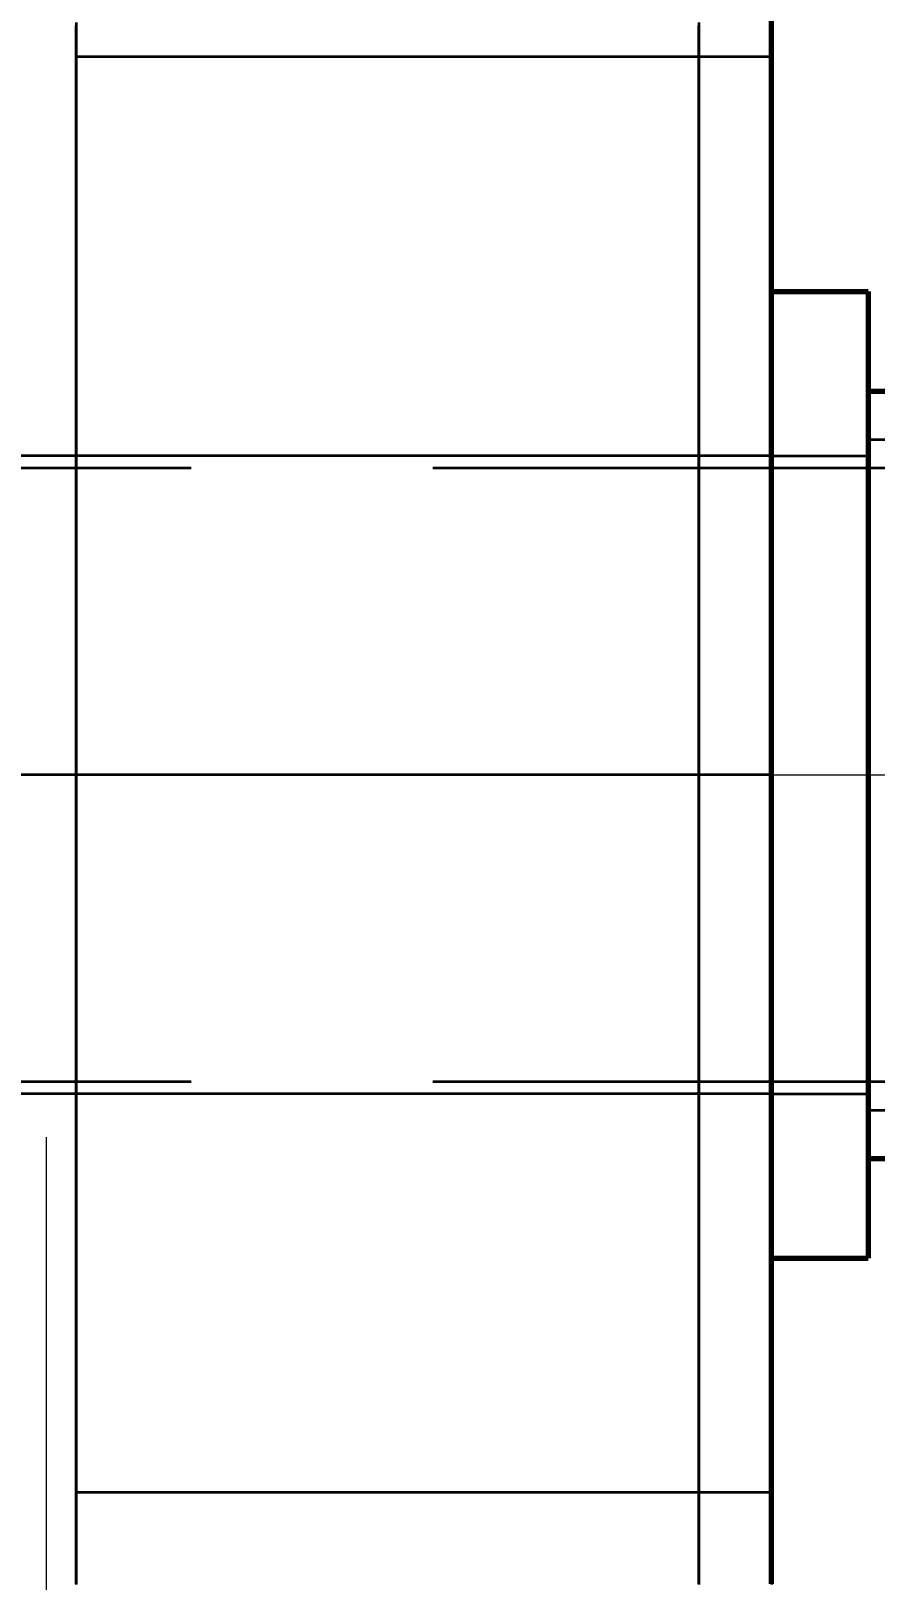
# Model space of a CAD drawing. Header units: millimetres. Extents: x 0 to 2382, y 0 to 420.
# Drawn here: x 136.34 to 139.83, y 116.67 to 123.08 of the extents above; entities that cross this region are included whole.
import ezdxf

# ---------------------------------------------------------------- set-up
doc = ezdxf.new("R2010")
doc.units = ezdxf.units.MM
doc.linetypes.add('IRAM-E-TRAZOS', pattern=[5, 4, -1])
doc.linetypes.add('IRAM-F-TRAZO-PUNTO', pattern=[20, 15, -2, 1, -2])
for name, color, linetype, lineweight in [('01-VISIBLE', 7, 'CONTINUOUS', 70), ('02-OCULTA', 4, 'IRAM-E-TRAZOS', 35), ('03-EJE', 1, 'IRAM-F-TRAZO-PUNTO', 18), ('04-COTA', 3, 'CONTINUOUS', 18)]:
    doc.layers.add(name, color=color, linetype=linetype, lineweight=lineweight)
doc.styles.add('ISO3098', font='isocpeur.ttf')
doc.dimstyles.new('FLAMA-IRAM', dxfattribs={"dimtxt": 3.5, "dimasz": 3.5, "dimexe": 2, "dimexo": 1.5, "dimgap": 1, "dimtad": 1, "dimdec": 1, "dimtxsty": 'ISO3098', "dimblk": 'IRAM_FLECHA', "dimblk1": 'IRAM_FLECHA', "dimblk2": 'IRAM_FLECHA', "dimcen": 2.5, "dimclrd": 256, "dimclre": 256, "dimclrt": 256, "dimazin": 3, "dimtfac": 1, "dimtmove": 0, "dimatfit": 3, "dimlwd": 18, "dimlwe": 18})

# ---------------------------------------------------------------- blocks, each defined once
blk = doc.blocks.new('IRAM_FLECHA')
blk.add_solid([(0, 0), (-1, 0.125), (-1, -0.125)])

msp = doc.modelspace()

# ---------------------------------------------------------------- linework, layer by layer
at = {"layer": '01-VISIBLE'}
for p, q in [((139.4, 122), (139.8, 122)), ((139.8, 121.5875), (149.1125, 121.5875)), ((139.8, 118.4125), (179.2, 118.4125)), ((139.4, 118), (139.8, 118))]:
    msp.add_line(p, q, dxfattribs=at)
for points in [[(139.4, 116.6519), (139.4, 116.7342), (139.4, 116.8164), (139.4, 116.8987), (139.4, 116.981), (139.4, 117.0633), (139.4, 117.1456), (139.4, 117.2278), (139.4, 117.3101), (139.4, 117.3924), (139.4, 117.4747), (139.4, 117.557), (139.4, 117.6392), (139.4, 117.7215), (139.4, 117.8038), (139.4, 117.8861), (139.4, 117.9683), (139.4, 118.0506), (139.4, 118.1329), (139.4, 118.2152), (139.4, 118.2975), (139.4, 118.3797), (139.4, 118.462), (139.4, 118.5443), (139.4, 118.6266), (139.4, 118.7089), (139.4, 118.7911), (139.4, 118.8734), (139.4, 118.9557), (139.4, 119.038), (139.4, 119.1202), (139.4, 119.2025), (139.4, 119.2848), (139.4, 119.3671), (139.4, 119.4494), (139.4, 119.5316), (139.4, 119.6139), (139.4, 119.6962), (139.4, 119.7785), (139.4, 119.8608), (139.4, 119.943), (139.4, 120.0253), (139.4, 120.1076), (139.4, 120.1899), (139.4, 120.2721), (139.4, 120.3544), (139.4, 120.4367), (139.4, 120.519), (139.4, 120.6013), (139.4, 120.6835), (139.4, 120.7658), (139.4, 120.8481), (139.4, 120.9304), (139.4, 121.0126), (139.4, 121.0949), (139.4, 121.1772), (139.4, 121.2595), (139.4, 121.3418), (139.4, 121.424), (139.4, 121.5063), (139.4, 121.5886), (139.4, 121.6709), (139.4, 121.7532), (139.4, 121.8354), (139.4, 121.9177), (139.4, 122), (139.4, 122.0823), (139.4, 122.1645), (139.4, 122.2468), (139.4, 122.3291), (139.4, 122.4114), (139.4, 122.4937), (139.4, 122.5759), (139.4, 122.6582), (139.4, 122.7405), (139.4, 122.8228), (139.4, 122.9051), (139.4, 122.9873), (139.4, 123.0696), (139.4, 123.1519)], [(139.8, 122), (139.8, 121.95), (139.8, 121.9), (139.8, 121.85), (139.8, 121.8), (139.8, 121.75), (139.8, 121.7), (139.8, 121.65), (139.8, 121.6), (139.8, 121.55), (139.8, 121.5), (139.8, 121.45), (139.8, 121.4), (139.8, 121.35), (139.8, 121.3), (139.8, 121.25), (139.8, 121.2), (139.8, 121.15), (139.8, 121.1), (139.8, 121.05), (139.8, 121), (139.8, 120.95), (139.8, 120.9), (139.8, 120.85), (139.8, 120.8), (139.8, 120.75), (139.8, 120.7), (139.8, 120.65), (139.8, 120.6), (139.8, 120.55), (139.8, 120.5), (139.8, 120.45), (139.8, 120.4), (139.8, 120.35), (139.8, 120.3), (139.8, 120.25), (139.8, 120.2), (139.8, 120.15), (139.8, 120.1), (139.8, 120.05), (139.8, 120)], [(139.8, 120), (139.8, 119.95), (139.8, 119.9), (139.8, 119.85), (139.8, 119.8), (139.8, 119.75), (139.8, 119.7), (139.8, 119.65), (139.8, 119.6), (139.8, 119.55), (139.8, 119.5), (139.8, 119.45), (139.8, 119.4), (139.8, 119.35), (139.8, 119.3), (139.8, 119.25), (139.8, 119.2), (139.8, 119.15), (139.8, 119.1), (139.8, 119.05), (139.8, 119), (139.8, 118.95), (139.8, 118.9), (139.8, 118.85), (139.8, 118.8), (139.8, 118.75), (139.8, 118.7), (139.8, 118.65), (139.8, 118.6), (139.8, 118.55), (139.8, 118.5), (139.8, 118.45), (139.8, 118.4), (139.8, 118.35), (139.8, 118.3), (139.8, 118.25), (139.8, 118.2), (139.8, 118.15), (139.8, 118.1), (139.8, 118.05), (139.8, 118)]]:
    msp.add_lwpolyline(points, dxfattribs=at)
at = {"layer": '02-OCULTA'}
for p, q in [((139.4, 122.97), (136.525, 122.97)), ((139.8, 121.3875), (179.2, 121.3875)), ((133, 121.27), (186, 121.27)), ((139.4, 121.32), (133.4, 121.32)), ((139.4, 121.32), (139.8, 121.32)), ((139.4, 120), (133.4, 120)), ((133, 118.73), (186, 118.73)), ((139.4, 118.68), (133.4, 118.68)), ((139.4, 118.68), (139.8, 118.68)), ((139.8, 118.6125), (179.2, 118.6125)), ((139.4, 117.03), (136.525, 117.03))]:
    msp.add_line(p, q, dxfattribs=at)
for points in [[(136.525, 123.1126), (136.525, 123.0623), (136.525, 123.0121), (136.525, 122.9619), (136.525, 122.9117), (136.525, 122.8615), (136.525, 122.8113), (136.525, 122.7611), (136.525, 122.7109), (136.525, 122.6607), (136.525, 122.6105), (136.525, 122.5603), (136.525, 122.5101), (136.525, 122.4599), (136.525, 122.4097), (136.525, 122.3595), (136.525, 122.3093), (136.525, 122.2591), (136.525, 122.2089), (136.525, 122.1587), (136.525, 122.1085), (136.525, 122.0583), (136.525, 122.0081), (136.525, 121.9579), (136.525, 121.9077), (136.525, 121.8575), (136.525, 121.8073), (136.525, 121.7571), (136.525, 121.7069), (136.525, 121.6567), (136.525, 121.6065), (136.525, 121.5563), (136.525, 121.5061), (136.525, 121.4559), (136.525, 121.4057), (136.525, 121.3555), (136.525, 121.3053), (136.525, 121.2551), (136.525, 121.2049), (136.525, 121.1547), (136.525, 121.1045), (136.525, 121.0543), (136.525, 121.004), (136.525, 120.9538), (136.525, 120.9036), (136.525, 120.8534), (136.525, 120.8032), (136.525, 120.753), (136.525, 120.7028), (136.525, 120.6526), (136.525, 120.6024), (136.525, 120.5522), (136.525, 120.502), (136.525, 120.4518), (136.525, 120.4016), (136.525, 120.3514), (136.525, 120.3012), (136.525, 120.251), (136.525, 120.2008), (136.525, 120.1506), (136.525, 120.1004), (136.525, 120.0502), (136.525, 120)], [(136.525, 116.652), (136.525, 116.714), (136.525, 116.776), (136.525, 116.838), (136.525, 116.9), (136.525, 116.962), (136.525, 117.024), (136.525, 117.086), (136.525, 117.148), (136.525, 117.21), (136.525, 117.272), (136.525, 117.334), (136.525, 117.396), (136.525, 117.458), (136.525, 117.52), (136.525, 117.582), (136.525, 117.644), (136.525, 117.706), (136.525, 117.768), (136.525, 117.83), (136.525, 117.892), (136.525, 117.954), (136.525, 118.016), (136.525, 118.078), (136.525, 118.14), (136.525, 118.202), (136.525, 118.264), (136.525, 118.326), (136.525, 118.388), (136.525, 118.45), (136.525, 118.512), (136.525, 118.574), (136.525, 118.636), (136.525, 118.698), (136.525, 118.76), (136.525, 118.822), (136.525, 118.884), (136.525, 118.946), (136.525, 119.008), (136.525, 119.07), (136.525, 119.132), (136.525, 119.194), (136.525, 119.256), (136.525, 119.318), (136.525, 119.38), (136.525, 119.442), (136.525, 119.504), (136.525, 119.566), (136.525, 119.628), (136.525, 119.69), (136.525, 119.752), (136.525, 119.814), (136.525, 119.876), (136.525, 119.938), (136.525, 120), (136.525, 120.062), (136.525, 120.124), (136.525, 120.186), (136.525, 120.248), (136.525, 120.31), (136.525, 120.372), (136.525, 120.434), (136.525, 120.496), (136.525, 120.558), (136.525, 120.62), (136.525, 120.682), (136.525, 120.744), (136.525, 120.806), (136.525, 120.868), (136.525, 120.93), (136.525, 120.992), (136.525, 121.054), (136.525, 121.116), (136.525, 121.178), (136.525, 121.24), (136.525, 121.302), (136.525, 121.364), (136.525, 121.426), (136.525, 121.488), (136.525, 121.55), (136.525, 121.612), (136.525, 121.674), (136.525, 121.736), (136.525, 121.798), (136.525, 121.86), (136.525, 121.922), (136.525, 121.984), (136.525, 122.046), (136.525, 122.108), (136.525, 122.17), (136.525, 122.232), (136.525, 122.294), (136.525, 122.356), (136.525, 122.418), (136.525, 122.48), (136.525, 122.542), (136.525, 122.604), (136.525, 122.666), (136.525, 122.728), (136.525, 122.79), (136.525, 122.852), (136.525, 122.914), (136.525, 122.976), (136.525, 123.038), (136.525, 123.1)], [(139.1, 123.1126), (139.1, 123.0623), (139.1, 123.0121), (139.1, 122.9619), (139.1, 122.9117), (139.1, 122.8615), (139.1, 122.8113), (139.1, 122.7611), (139.1, 122.7109), (139.1, 122.6607), (139.1, 122.6105), (139.1, 122.5603), (139.1, 122.5101), (139.1, 122.4599), (139.1, 122.4097), (139.1, 122.3595), (139.1, 122.3093), (139.1, 122.2591), (139.1, 122.2089), (139.1, 122.1587), (139.1, 122.1085), (139.1, 122.0583), (139.1, 122.0081), (139.1, 121.9579), (139.1, 121.9077), (139.1, 121.8575), (139.1, 121.8073), (139.1, 121.7571), (139.1, 121.7069), (139.1, 121.6567), (139.1, 121.6065), (139.1, 121.5563), (139.1, 121.5061), (139.1, 121.4559), (139.1, 121.4057), (139.1, 121.3555), (139.1, 121.3053), (139.1, 121.2551), (139.1, 121.2049), (139.1, 121.1547), (139.1, 121.1045), (139.1, 121.0543), (139.1, 121.004), (139.1, 120.9538), (139.1, 120.9036), (139.1, 120.8534), (139.1, 120.8032), (139.1, 120.753), (139.1, 120.7028), (139.1, 120.6526), (139.1, 120.6024), (139.1, 120.5522), (139.1, 120.502), (139.1, 120.4518), (139.1, 120.4016), (139.1, 120.3514), (139.1, 120.3012), (139.1, 120.251), (139.1, 120.2008), (139.1, 120.1506), (139.1, 120.1004), (139.1, 120.0502), (139.1, 120)], [(139.1, 123.1124), (139.1, 123.0622), (139.1, 123.012), (139.1, 122.9618), (139.1, 122.9116), (139.1, 122.8614), (139.1, 122.8112), (139.1, 122.761), (139.1, 122.7108), (139.1, 122.6606), (139.1, 122.6104), (139.1, 122.5602), (139.1, 122.51), (139.1, 122.4598), (139.1, 122.4096), (139.1, 122.3594), (139.1, 122.3092), (139.1, 122.259), (139.1, 122.2088), (139.1, 122.1586), (139.1, 122.1084), (139.1, 122.0582), (139.1, 122.008), (139.1, 121.9578), (139.1, 121.9076), (139.1, 121.8574), (139.1, 121.8072), (139.1, 121.757), (139.1, 121.7068), (139.1, 121.6566), (139.1, 121.6064), (139.1, 121.5562), (139.1, 121.506), (139.1, 121.4558), (139.1, 121.4056), (139.1, 121.3554), (139.1, 121.3052), (139.1, 121.255), (139.1, 121.2048), (139.1, 121.1546), (139.1, 121.1044), (139.1, 121.0542), (139.1, 121.004), (139.1, 120.9538), (139.1, 120.9036), (139.1, 120.8534), (139.1, 120.8032), (139.1, 120.753), (139.1, 120.7028), (139.1, 120.6526), (139.1, 120.6024), (139.1, 120.5522), (139.1, 120.502), (139.1, 120.4518), (139.1, 120.4016), (139.1, 120.3514), (139.1, 120.3012), (139.1, 120.251), (139.1, 120.2008), (139.1, 120.1506), (139.1, 120.1004), (139.1, 120.0502), (139.1, 120)], [(139.1, 116.652), (139.1, 116.714), (139.1, 116.776), (139.1, 116.838), (139.1, 116.9), (139.1, 116.962), (139.1, 117.024), (139.1, 117.086), (139.1, 117.148), (139.1, 117.21), (139.1, 117.272), (139.1, 117.334), (139.1, 117.396), (139.1, 117.458), (139.1, 117.52), (139.1, 117.582), (139.1, 117.644), (139.1, 117.706), (139.1, 117.768), (139.1, 117.83), (139.1, 117.892), (139.1, 117.954), (139.1, 118.016), (139.1, 118.078), (139.1, 118.14), (139.1, 118.202), (139.1, 118.264), (139.1, 118.326), (139.1, 118.388), (139.1, 118.45), (139.1, 118.512), (139.1, 118.574), (139.1, 118.636), (139.1, 118.698), (139.1, 118.76), (139.1, 118.822), (139.1, 118.884), (139.1, 118.946), (139.1, 119.008), (139.1, 119.07), (139.1, 119.132), (139.1, 119.194), (139.1, 119.256), (139.1, 119.318), (139.1, 119.38), (139.1, 119.442), (139.1, 119.504), (139.1, 119.566), (139.1, 119.628), (139.1, 119.69), (139.1, 119.752), (139.1, 119.814), (139.1, 119.876), (139.1, 119.938), (139.1, 120), (139.1, 120.062), (139.1, 120.124), (139.1, 120.186), (139.1, 120.248), (139.1, 120.31), (139.1, 120.372), (139.1, 120.434), (139.1, 120.496), (139.1, 120.558), (139.1, 120.62), (139.1, 120.682), (139.1, 120.744), (139.1, 120.806), (139.1, 120.868), (139.1, 120.93), (139.1, 120.992), (139.1, 121.054), (139.1, 121.116), (139.1, 121.178), (139.1, 121.24), (139.1, 121.302), (139.1, 121.364), (139.1, 121.426), (139.1, 121.488), (139.1, 121.55), (139.1, 121.612), (139.1, 121.674), (139.1, 121.736), (139.1, 121.798), (139.1, 121.86), (139.1, 121.922), (139.1, 121.984), (139.1, 122.046), (139.1, 122.108), (139.1, 122.17), (139.1, 122.232), (139.1, 122.294), (139.1, 122.356), (139.1, 122.418), (139.1, 122.48), (139.1, 122.542), (139.1, 122.604), (139.1, 122.666), (139.1, 122.728), (139.1, 122.79), (139.1, 122.852), (139.1, 122.914), (139.1, 122.976), (139.1, 123.038), (139.1, 123.1)], [(139.1, 116.661), (139.1, 116.724), (139.1, 116.787), (139.1, 116.85), (139.1, 116.913), (139.1, 116.976), (139.1, 117.039), (139.1, 117.102), (139.1, 117.165), (139.1, 117.228), (139.1, 117.291), (139.1, 117.354), (139.1, 117.417), (139.1, 117.48), (139.1, 117.543), (139.1, 117.606), (139.1, 117.669), (139.1, 117.732), (139.1, 117.795), (139.1, 117.858), (139.1, 117.921), (139.1, 117.984), (139.1, 118.047), (139.1, 118.11), (139.1, 118.173), (139.1, 118.236), (139.1, 118.299), (139.1, 118.362), (139.1, 118.425), (139.1, 118.488), (139.1, 118.551), (139.1, 118.614), (139.1, 118.677), (139.1, 118.74), (139.1, 118.803), (139.1, 118.866), (139.1, 118.929), (139.1, 118.992), (139.1, 119.055), (139.1, 119.118), (139.1, 119.181), (139.1, 119.244), (139.1, 119.307), (139.1, 119.37), (139.1, 119.433), (139.1, 119.496), (139.1, 119.559), (139.1, 119.622), (139.1, 119.685), (139.1, 119.748), (139.1, 119.811), (139.1, 119.874), (139.1, 119.937), (139.1, 120), (139.1, 120.063), (139.1, 120.126), (139.1, 120.189), (139.1, 120.252), (139.1, 120.315), (139.1, 120.378), (139.1, 120.441), (139.1, 120.504), (139.1, 120.567), (139.1, 120.63), (139.1, 120.693), (139.1, 120.756), (139.1, 120.819), (139.1, 120.882), (139.1, 120.945), (139.1, 121.008), (139.1, 121.071), (139.1, 121.134), (139.1, 121.197), (139.1, 121.26), (139.1, 121.323), (139.1, 121.386), (139.1, 121.449), (139.1, 121.512), (139.1, 121.575), (139.1, 121.638), (139.1, 121.701), (139.1, 121.764), (139.1, 121.827), (139.1, 121.89), (139.1, 121.953), (139.1, 122.016), (139.1, 122.079), (139.1, 122.142), (139.1, 122.205), (139.1, 122.268), (139.1, 122.331), (139.1, 122.394), (139.1, 122.457), (139.1, 122.52), (139.1, 122.583), (139.1, 122.646), (139.1, 122.709), (139.1, 122.772), (139.1, 122.835), (139.1, 122.898), (139.1, 122.961), (139.1, 123.024), (139.1, 123.087)], [(139.4, 123.1124), (139.4, 123.0622), (139.4, 123.012), (139.4, 122.9618), (139.4, 122.9116), (139.4, 122.8614), (139.4, 122.8112), (139.4, 122.761), (139.4, 122.7108), (139.4, 122.6606), (139.4, 122.6104), (139.4, 122.5602), (139.4, 122.51), (139.4, 122.4598), (139.4, 122.4096), (139.4, 122.3594), (139.4, 122.3092), (139.4, 122.259), (139.4, 122.2088), (139.4, 122.1586), (139.4, 122.1084), (139.4, 122.0582), (139.4, 122.008), (139.4, 121.9578), (139.4, 121.9076), (139.4, 121.8574), (139.4, 121.8072), (139.4, 121.757), (139.4, 121.7068), (139.4, 121.6566), (139.4, 121.6064), (139.4, 121.5562), (139.4, 121.506), (139.4, 121.4558), (139.4, 121.4056), (139.4, 121.3554), (139.4, 121.3052), (139.4, 121.255), (139.4, 121.2048), (139.4, 121.1546), (139.4, 121.1044), (139.4, 121.0542), (139.4, 121.004), (139.4, 120.9538), (139.4, 120.9036), (139.4, 120.8534), (139.4, 120.8032), (139.4, 120.753), (139.4, 120.7028), (139.4, 120.6526), (139.4, 120.6024), (139.4, 120.5522), (139.4, 120.502), (139.4, 120.4518), (139.4, 120.4016), (139.4, 120.3514), (139.4, 120.3012), (139.4, 120.251), (139.4, 120.2008), (139.4, 120.1506), (139.4, 120.1004), (139.4, 120.0502), (139.4, 120)], [(139.4, 123.1089), (139.4, 123.0587), (139.4, 123.0086), (139.4, 122.9585), (139.4, 122.9083), (139.4, 122.8582), (139.4, 122.808), (139.4, 122.7579), (139.4, 122.7077), (139.4, 122.6576), (139.4, 122.6074), (139.4, 122.5573), (139.4, 122.5072), (139.4, 122.457), (139.4, 122.4069), (139.4, 122.3567), (139.4, 122.3066), (139.4, 122.2564), (139.4, 122.2063), (139.4, 122.1562), (139.4, 122.106), (139.4, 122.0559), (139.4, 122.0057), (139.4, 121.9556), (139.4, 121.9054), (139.4, 121.8553), (139.4, 121.8052), (139.4, 121.755), (139.4, 121.7049), (139.4, 121.6547), (139.4, 121.6046), (139.4, 121.5544), (139.4, 121.5043), (139.4, 121.4542), (139.4, 121.404), (139.4, 121.3539), (139.4, 121.3037), (139.4, 121.2536), (139.4, 121.2034), (139.4, 121.1533), (139.4, 121.1032), (139.4, 121.053), (139.4, 121.0029), (139.4, 120.9527), (139.4, 120.9026), (139.4, 120.8524), (139.4, 120.8023), (139.4, 120.7521), (139.4, 120.702), (139.4, 120.6519), (139.4, 120.6017), (139.4, 120.5516), (139.4, 120.5014), (139.4, 120.4513), (139.4, 120.4011), (139.4, 120.351), (139.4, 120.3009), (139.4, 120.2507), (139.4, 120.2006), (139.4, 120.1504), (139.4, 120.1003), (139.4, 120.0501), (139.4, 120)], [(139.4, 116.661), (139.4, 116.724), (139.4, 116.787), (139.4, 116.85), (139.4, 116.913), (139.4, 116.976), (139.4, 117.039), (139.4, 117.102), (139.4, 117.165), (139.4, 117.228), (139.4, 117.291), (139.4, 117.354), (139.4, 117.417), (139.4, 117.48), (139.4, 117.543), (139.4, 117.606), (139.4, 117.669), (139.4, 117.732), (139.4, 117.795), (139.4, 117.858), (139.4, 117.921), (139.4, 117.984), (139.4, 118.047), (139.4, 118.11), (139.4, 118.173), (139.4, 118.236), (139.4, 118.299), (139.4, 118.362), (139.4, 118.425), (139.4, 118.488), (139.4, 118.551), (139.4, 118.614), (139.4, 118.677), (139.4, 118.74), (139.4, 118.803), (139.4, 118.866), (139.4, 118.929), (139.4, 118.992), (139.4, 119.055), (139.4, 119.118), (139.4, 119.181), (139.4, 119.244), (139.4, 119.307), (139.4, 119.37), (139.4, 119.433), (139.4, 119.496), (139.4, 119.559), (139.4, 119.622), (139.4, 119.685), (139.4, 119.748), (139.4, 119.811), (139.4, 119.874), (139.4, 119.937), (139.4, 120), (139.4, 120.063), (139.4, 120.126), (139.4, 120.189), (139.4, 120.252), (139.4, 120.315), (139.4, 120.378), (139.4, 120.441), (139.4, 120.504), (139.4, 120.567), (139.4, 120.63), (139.4, 120.693), (139.4, 120.756), (139.4, 120.819), (139.4, 120.882), (139.4, 120.945), (139.4, 121.008), (139.4, 121.071), (139.4, 121.134), (139.4, 121.197), (139.4, 121.26), (139.4, 121.323), (139.4, 121.386), (139.4, 121.449), (139.4, 121.512), (139.4, 121.575), (139.4, 121.638), (139.4, 121.701), (139.4, 121.764), (139.4, 121.827), (139.4, 121.89), (139.4, 121.953), (139.4, 122.016), (139.4, 122.079), (139.4, 122.142), (139.4, 122.205), (139.4, 122.268), (139.4, 122.331), (139.4, 122.394), (139.4, 122.457), (139.4, 122.52), (139.4, 122.583), (139.4, 122.646), (139.4, 122.709), (139.4, 122.772), (139.4, 122.835), (139.4, 122.898), (139.4, 122.961), (139.4, 123.024), (139.4, 123.087)], [(136.525, 117.03), (136.525, 117.0803), (136.525, 117.1307), (136.525, 117.181), (136.525, 117.2314), (136.525, 117.2817), (136.525, 117.332), (136.525, 117.3824), (136.525, 117.4327), (136.525, 117.4831), (136.525, 117.5334), (136.525, 117.5837), (136.525, 117.6341), (136.525, 117.6844), (136.525, 117.7347), (136.525, 117.7851), (136.525, 117.8354), (136.525, 117.8858), (136.525, 117.9361), (136.525, 117.9864), (136.525, 118.0368), (136.525, 118.0871), (136.525, 118.1375), (136.525, 118.1878), (136.525, 118.2381), (136.525, 118.2885), (136.525, 118.3388), (136.525, 118.3892), (136.525, 118.4395), (136.525, 118.4898), (136.525, 118.5402), (136.525, 118.5905), (136.525, 118.6408), (136.525, 118.6912), (136.525, 118.7415), (136.525, 118.7919), (136.525, 118.8422), (136.525, 118.8925), (136.525, 118.9429), (136.525, 118.9932), (136.525, 119.0436), (136.525, 119.0939), (136.525, 119.1442), (136.525, 119.1946), (136.525, 119.2449), (136.525, 119.2953), (136.525, 119.3456), (136.525, 119.3959), (136.525, 119.4463), (136.525, 119.4966), (136.525, 119.5469), (136.525, 119.5973), (136.525, 119.6476), (136.525, 119.698), (136.525, 119.7483), (136.525, 119.7986), (136.525, 119.849), (136.525, 119.8993), (136.525, 119.9497), (136.525, 120), (136.525, 120.0503), (136.525, 120.1007), (136.525, 120.151), (136.525, 120.2014), (136.525, 120.2517), (136.525, 120.302), (136.525, 120.3524), (136.525, 120.4027), (136.525, 120.4531), (136.525, 120.5034), (136.525, 120.5537), (136.525, 120.6041), (136.525, 120.6544), (136.525, 120.7047), (136.525, 120.7551), (136.525, 120.8054), (136.525, 120.8558), (136.525, 120.9061), (136.525, 120.9564), (136.525, 121.0068), (136.525, 121.0571), (136.525, 121.1075), (136.525, 121.1578), (136.525, 121.2081), (136.525, 121.2585), (136.525, 121.3088), (136.525, 121.3592), (136.525, 121.4095), (136.525, 121.4598), (136.525, 121.5102), (136.525, 121.5605), (136.525, 121.6108), (136.525, 121.6612), (136.525, 121.7115), (136.525, 121.7619), (136.525, 121.8122), (136.525, 121.8625), (136.525, 121.9129), (136.525, 121.9632), (136.525, 122.0136), (136.525, 122.0639), (136.525, 122.1142), (136.525, 122.1646), (136.525, 122.2149), (136.525, 122.2653), (136.525, 122.3156), (136.525, 122.3659), (136.525, 122.4163), (136.525, 122.4666), (136.525, 122.5169), (136.525, 122.5673), (136.525, 122.6176), (136.525, 122.668), (136.525, 122.7183), (136.525, 122.7686), (136.525, 122.819), (136.525, 122.8693), (136.525, 122.9197), (136.525, 122.97)], [(136.525, 122.97), (136.525, 122.9197), (136.525, 122.8693), (136.525, 122.819), (136.525, 122.7686), (136.525, 122.7183), (136.525, 122.668), (136.525, 122.6176), (136.525, 122.5673), (136.525, 122.5169), (136.525, 122.4666), (136.525, 122.4163), (136.525, 122.3659), (136.525, 122.3156), (136.525, 122.2653), (136.525, 122.2149), (136.525, 122.1646), (136.525, 122.1142), (136.525, 122.0639), (136.525, 122.0136), (136.525, 121.9632), (136.525, 121.9129), (136.525, 121.8625), (136.525, 121.8122), (136.525, 121.7619), (136.525, 121.7115), (136.525, 121.6612), (136.525, 121.6108), (136.525, 121.5605), (136.525, 121.5102), (136.525, 121.4598), (136.525, 121.4095), (136.525, 121.3592), (136.525, 121.3088), (136.525, 121.2585), (136.525, 121.2081), (136.525, 121.1578), (136.525, 121.1075), (136.525, 121.0571), (136.525, 121.0068), (136.525, 120.9564), (136.525, 120.9061), (136.525, 120.8558), (136.525, 120.8054), (136.525, 120.7551), (136.525, 120.7047), (136.525, 120.6544), (136.525, 120.6041), (136.525, 120.5537), (136.525, 120.5034), (136.525, 120.4531), (136.525, 120.4027), (136.525, 120.3524), (136.525, 120.302), (136.525, 120.2517), (136.525, 120.2014), (136.525, 120.151), (136.525, 120.1007), (136.525, 120.0503), (136.525, 120)], [(139.4, 117.03), (139.4, 117.0803), (139.4, 117.1307), (139.4, 117.181), (139.4, 117.2314), (139.4, 117.2817), (139.4, 117.332), (139.4, 117.3824), (139.4, 117.4327), (139.4, 117.4831), (139.4, 117.5334), (139.4, 117.5837), (139.4, 117.6341), (139.4, 117.6844), (139.4, 117.7347), (139.4, 117.7851), (139.4, 117.8354), (139.4, 117.8858), (139.4, 117.9361), (139.4, 117.9864), (139.4, 118.0368), (139.4, 118.0871), (139.4, 118.1375), (139.4, 118.1878), (139.4, 118.2381), (139.4, 118.2885), (139.4, 118.3388), (139.4, 118.3892), (139.4, 118.4395), (139.4, 118.4898), (139.4, 118.5402), (139.4, 118.5905), (139.4, 118.6408), (139.4, 118.6912), (139.4, 118.7415), (139.4, 118.7919), (139.4, 118.8422), (139.4, 118.8925), (139.4, 118.9429), (139.4, 118.9932), (139.4, 119.0436), (139.4, 119.0939), (139.4, 119.1442), (139.4, 119.1946), (139.4, 119.2449), (139.4, 119.2953), (139.4, 119.3456), (139.4, 119.3959), (139.4, 119.4463), (139.4, 119.4966), (139.4, 119.5469), (139.4, 119.5973), (139.4, 119.6476), (139.4, 119.698), (139.4, 119.7483), (139.4, 119.7986), (139.4, 119.849), (139.4, 119.8993), (139.4, 119.9497), (139.4, 120), (139.4, 120.0503), (139.4, 120.1007), (139.4, 120.151), (139.4, 120.2014), (139.4, 120.2517), (139.4, 120.302), (139.4, 120.3524), (139.4, 120.4027), (139.4, 120.4531), (139.4, 120.5034), (139.4, 120.5537), (139.4, 120.6041), (139.4, 120.6544), (139.4, 120.7047), (139.4, 120.7551), (139.4, 120.8054), (139.4, 120.8558), (139.4, 120.9061), (139.4, 120.9564), (139.4, 121.0068), (139.4, 121.0571), (139.4, 121.1075), (139.4, 121.1578), (139.4, 121.2081), (139.4, 121.2585), (139.4, 121.3088), (139.4, 121.3592), (139.4, 121.4095), (139.4, 121.4598), (139.4, 121.5102), (139.4, 121.5605), (139.4, 121.6108), (139.4, 121.6612), (139.4, 121.7115), (139.4, 121.7619), (139.4, 121.8122), (139.4, 121.8625), (139.4, 121.9129), (139.4, 121.9632), (139.4, 122.0136), (139.4, 122.0639), (139.4, 122.1142), (139.4, 122.1646), (139.4, 122.2149), (139.4, 122.2653), (139.4, 122.3156), (139.4, 122.3659), (139.4, 122.4163), (139.4, 122.4666), (139.4, 122.5169), (139.4, 122.5673), (139.4, 122.6176), (139.4, 122.668), (139.4, 122.7183), (139.4, 122.7686), (139.4, 122.819), (139.4, 122.8693), (139.4, 122.9197), (139.4, 122.97)], [(139.4, 122.97), (139.4, 122.9197), (139.4, 122.8693), (139.4, 122.819), (139.4, 122.7686), (139.4, 122.7183), (139.4, 122.668), (139.4, 122.6176), (139.4, 122.5673), (139.4, 122.5169), (139.4, 122.4666), (139.4, 122.4163), (139.4, 122.3659), (139.4, 122.3156), (139.4, 122.2653), (139.4, 122.2149), (139.4, 122.1646), (139.4, 122.1142), (139.4, 122.0639), (139.4, 122.0136), (139.4, 121.9632), (139.4, 121.9129), (139.4, 121.8625), (139.4, 121.8122), (139.4, 121.7619), (139.4, 121.7115), (139.4, 121.6612), (139.4, 121.6108), (139.4, 121.5605), (139.4, 121.5102), (139.4, 121.4598), (139.4, 121.4095), (139.4, 121.3592), (139.4, 121.3088), (139.4, 121.2585), (139.4, 121.2081), (139.4, 121.1578), (139.4, 121.1075), (139.4, 121.0571), (139.4, 121.0068), (139.4, 120.9564), (139.4, 120.9061), (139.4, 120.8558), (139.4, 120.8054), (139.4, 120.7551), (139.4, 120.7047), (139.4, 120.6544), (139.4, 120.6041), (139.4, 120.5537), (139.4, 120.5034), (139.4, 120.4531), (139.4, 120.4027), (139.4, 120.3524), (139.4, 120.302), (139.4, 120.2517), (139.4, 120.2014), (139.4, 120.151), (139.4, 120.1007), (139.4, 120.0503), (139.4, 120)], [(139.4, 118), (139.4, 118.05), (139.4, 118.1), (139.4, 118.15), (139.4, 118.2), (139.4, 118.25), (139.4, 118.3), (139.4, 118.35), (139.4, 118.4), (139.4, 118.45), (139.4, 118.5), (139.4, 118.55), (139.4, 118.6), (139.4, 118.65), (139.4, 118.7), (139.4, 118.75), (139.4, 118.8), (139.4, 118.85), (139.4, 118.9), (139.4, 118.95), (139.4, 119), (139.4, 119.05), (139.4, 119.1), (139.4, 119.15), (139.4, 119.2), (139.4, 119.25), (139.4, 119.3), (139.4, 119.35), (139.4, 119.4), (139.4, 119.45), (139.4, 119.5), (139.4, 119.55), (139.4, 119.6), (139.4, 119.65), (139.4, 119.7), (139.4, 119.75), (139.4, 119.8), (139.4, 119.85), (139.4, 119.9), (139.4, 119.95), (139.4, 120), (139.4, 120.05), (139.4, 120.1), (139.4, 120.15), (139.4, 120.2), (139.4, 120.25), (139.4, 120.3), (139.4, 120.35), (139.4, 120.4), (139.4, 120.45), (139.4, 120.5), (139.4, 120.55), (139.4, 120.6), (139.4, 120.65), (139.4, 120.7), (139.4, 120.75), (139.4, 120.8), (139.4, 120.85), (139.4, 120.9), (139.4, 120.95), (139.4, 121), (139.4, 121.05), (139.4, 121.1), (139.4, 121.15), (139.4, 121.2), (139.4, 121.25), (139.4, 121.3), (139.4, 121.35), (139.4, 121.4), (139.4, 121.45), (139.4, 121.5), (139.4, 121.55), (139.4, 121.6), (139.4, 121.65), (139.4, 121.7), (139.4, 121.75), (139.4, 121.8), (139.4, 121.85), (139.4, 121.9), (139.4, 121.95), (139.4, 122)], [(139.4, 122), (139.4, 121.95), (139.4, 121.9), (139.4, 121.85), (139.4, 121.8), (139.4, 121.75), (139.4, 121.7), (139.4, 121.65), (139.4, 121.6), (139.4, 121.55), (139.4, 121.5), (139.4, 121.45), (139.4, 121.4), (139.4, 121.35), (139.4, 121.3), (139.4, 121.25), (139.4, 121.2), (139.4, 121.15), (139.4, 121.1), (139.4, 121.05), (139.4, 121), (139.4, 120.95), (139.4, 120.9), (139.4, 120.85), (139.4, 120.8), (139.4, 120.75), (139.4, 120.7), (139.4, 120.65), (139.4, 120.6), (139.4, 120.55), (139.4, 120.5), (139.4, 120.45), (139.4, 120.4), (139.4, 120.35), (139.4, 120.3), (139.4, 120.25), (139.4, 120.2), (139.4, 120.15), (139.4, 120.1), (139.4, 120.05), (139.4, 120)], [(139.8, 118), (139.8, 118.05), (139.8, 118.1), (139.8, 118.15), (139.8, 118.2), (139.8, 118.25), (139.8, 118.3), (139.8, 118.35), (139.8, 118.4), (139.8, 118.45), (139.8, 118.5), (139.8, 118.55), (139.8, 118.6), (139.8, 118.65), (139.8, 118.7), (139.8, 118.75), (139.8, 118.8), (139.8, 118.85), (139.8, 118.9), (139.8, 118.95), (139.8, 119), (139.8, 119.05), (139.8, 119.1), (139.8, 119.15), (139.8, 119.2), (139.8, 119.25), (139.8, 119.3), (139.8, 119.35), (139.8, 119.4), (139.8, 119.45), (139.8, 119.5), (139.8, 119.55), (139.8, 119.6), (139.8, 119.65), (139.8, 119.7), (139.8, 119.75), (139.8, 119.8), (139.8, 119.85), (139.8, 119.9), (139.8, 119.95), (139.8, 120), (139.8, 120.05), (139.8, 120.1), (139.8, 120.15), (139.8, 120.2), (139.8, 120.25), (139.8, 120.3), (139.8, 120.35), (139.8, 120.4), (139.8, 120.45), (139.8, 120.5), (139.8, 120.55), (139.8, 120.6), (139.8, 120.65), (139.8, 120.7), (139.8, 120.75), (139.8, 120.8), (139.8, 120.85), (139.8, 120.9), (139.8, 120.95), (139.8, 121), (139.8, 121.05), (139.8, 121.1), (139.8, 121.15), (139.8, 121.2), (139.8, 121.25), (139.8, 121.3), (139.8, 121.35), (139.8, 121.4), (139.8, 121.45), (139.8, 121.5), (139.8, 121.55), (139.8, 121.6), (139.8, 121.65), (139.8, 121.7), (139.8, 121.75), (139.8, 121.8), (139.8, 121.85), (139.8, 121.9), (139.8, 121.95), (139.8, 122)], [(139.8, 118.4125), (139.8, 118.4629), (139.8, 118.5133), (139.8, 118.5637), (139.8, 118.6141), (139.8, 118.6645), (139.8, 118.7149), (139.8, 118.7653), (139.8, 118.8157), (139.8, 118.8661), (139.8, 118.9165), (139.8, 118.9669), (139.8, 119.0173), (139.8, 119.0677), (139.8, 119.1181), (139.8, 119.1685), (139.8, 119.2188), (139.8, 119.2692), (139.8, 119.3196), (139.8, 119.37), (139.8, 119.4204), (139.8, 119.4708), (139.8, 119.5212), (139.8, 119.5716), (139.8, 119.622), (139.8, 119.6724), (139.8, 119.7228), (139.8, 119.7732), (139.8, 119.8236), (139.8, 119.874), (139.8, 119.9244), (139.8, 119.9748), (139.8, 120.0252), (139.8, 120.0756), (139.8, 120.126), (139.8, 120.1764), (139.8, 120.2268), (139.8, 120.2772), (139.8, 120.3276), (139.8, 120.378), (139.8, 120.4284), (139.8, 120.4788), (139.8, 120.5292), (139.8, 120.5796), (139.8, 120.63), (139.8, 120.6804), (139.8, 120.7308), (139.8, 120.7812), (139.8, 120.8315), (139.8, 120.8819), (139.8, 120.9323), (139.8, 120.9827), (139.8, 121.0331), (139.8, 121.0835), (139.8, 121.1339), (139.8, 121.1843), (139.8, 121.2347), (139.8, 121.2851), (139.8, 121.3355), (139.8, 121.3859), (139.8, 121.4363), (139.8, 121.4867), (139.8, 121.5371), (139.8, 121.5875)], [(139.8, 121.5875), (139.8, 121.5363), (139.8, 121.4851), (139.8, 121.4339), (139.8, 121.3827), (139.8, 121.3315), (139.8, 121.2802), (139.8, 121.229), (139.8, 121.1778), (139.8, 121.1266), (139.8, 121.0754), (139.8, 121.0242), (139.8, 120.973), (139.8, 120.9218), (139.8, 120.8706), (139.8, 120.8194), (139.8, 120.7681), (139.8, 120.7169), (139.8, 120.6657), (139.8, 120.6145), (139.8, 120.5633), (139.8, 120.5121), (139.8, 120.4609), (139.8, 120.4097), (139.8, 120.3585), (139.8, 120.3073), (139.8, 120.256), (139.8, 120.2048), (139.8, 120.1536), (139.8, 120.1024), (139.8, 120.0512), (139.8, 120)], [(139.8, 118.6125), (139.8, 118.663), (139.8, 118.7134), (139.8, 118.7639), (139.8, 118.8143), (139.8, 118.8648), (139.8, 118.9152), (139.8, 118.9657), (139.8, 119.0161), (139.8, 119.0666), (139.8, 119.117), (139.8, 119.1675), (139.8, 119.218), (139.8, 119.2684), (139.8, 119.3189), (139.8, 119.3693), (139.8, 119.4198), (139.8, 119.4702), (139.8, 119.5207), (139.8, 119.5711), (139.8, 119.6216), (139.8, 119.672), (139.8, 119.7225), (139.8, 119.773), (139.8, 119.8234), (139.8, 119.8739), (139.8, 119.9243), (139.8, 119.9748), (139.8, 120.0252), (139.8, 120.0757), (139.8, 120.1261), (139.8, 120.1766), (139.8, 120.227), (139.8, 120.2775), (139.8, 120.328), (139.8, 120.3784), (139.8, 120.4289), (139.8, 120.4793), (139.8, 120.5298), (139.8, 120.5802), (139.8, 120.6307), (139.8, 120.6811), (139.8, 120.7316), (139.8, 120.782), (139.8, 120.8325), (139.8, 120.883), (139.8, 120.9334), (139.8, 120.9839), (139.8, 121.0343), (139.8, 121.0848), (139.8, 121.1352), (139.8, 121.1857), (139.8, 121.2361), (139.8, 121.2866), (139.8, 121.337), (139.8, 121.3875)], [(139.8, 121.3875), (139.8, 121.3361), (139.8, 121.2847), (139.8, 121.2333), (139.8, 121.1819), (139.8, 121.1306), (139.8, 121.0792), (139.8, 121.0278), (139.8, 120.9764), (139.8, 120.925), (139.8, 120.8736), (139.8, 120.8222), (139.8, 120.7708), (139.8, 120.7194), (139.8, 120.6681), (139.8, 120.6167), (139.8, 120.5653), (139.8, 120.5139), (139.8, 120.4625), (139.8, 120.4111), (139.8, 120.3597), (139.8, 120.3083), (139.8, 120.2569), (139.8, 120.2056), (139.8, 120.1542), (139.8, 120.1028), (139.8, 120.0514), (139.8, 120)], [(139.4, 118.68), (139.4, 118.7308), (139.4, 118.7815), (139.4, 118.8323), (139.4, 118.8831), (139.4, 118.9338), (139.4, 118.9846), (139.4, 119.0354), (139.4, 119.0862), (139.4, 119.1369), (139.4, 119.1877), (139.4, 119.2385), (139.4, 119.2892), (139.4, 119.34), (139.4, 119.3908), (139.4, 119.4415), (139.4, 119.4923), (139.4, 119.5431), (139.4, 119.5938), (139.4, 119.6446), (139.4, 119.6954), (139.4, 119.7462), (139.4, 119.7969), (139.4, 119.8477), (139.4, 119.8985), (139.4, 119.9492), (139.4, 120), (139.4, 120.0508), (139.4, 120.1015), (139.4, 120.1523), (139.4, 120.2031), (139.4, 120.2538), (139.4, 120.3046), (139.4, 120.3554), (139.4, 120.4062), (139.4, 120.4569), (139.4, 120.5077), (139.4, 120.5585), (139.4, 120.6092), (139.4, 120.66), (139.4, 120.7108), (139.4, 120.7615), (139.4, 120.8123), (139.4, 120.8631), (139.4, 120.9138), (139.4, 120.9646), (139.4, 121.0154), (139.4, 121.0662), (139.4, 121.1169), (139.4, 121.1677), (139.4, 121.2185), (139.4, 121.2692), (139.4, 121.32)], [(139.4, 121.32), (139.4, 121.2692), (139.4, 121.2185), (139.4, 121.1677), (139.4, 121.1169), (139.4, 121.0662), (139.4, 121.0154), (139.4, 120.9646), (139.4, 120.9138), (139.4, 120.8631), (139.4, 120.8123), (139.4, 120.7615), (139.4, 120.7108), (139.4, 120.66), (139.4, 120.6092), (139.4, 120.5585), (139.4, 120.5077), (139.4, 120.4569), (139.4, 120.4062), (139.4, 120.3554), (139.4, 120.3046), (139.4, 120.2538), (139.4, 120.2031), (139.4, 120.1523), (139.4, 120.1015), (139.4, 120.0508), (139.4, 120)], [(139.4, 118.68), (139.4, 118.7308), (139.4, 118.7815), (139.4, 118.8323), (139.4, 118.8831), (139.4, 118.9338), (139.4, 118.9846), (139.4, 119.0354), (139.4, 119.0862), (139.4, 119.1369), (139.4, 119.1877), (139.4, 119.2385), (139.4, 119.2892), (139.4, 119.34), (139.4, 119.3908), (139.4, 119.4415), (139.4, 119.4923), (139.4, 119.5431), (139.4, 119.5938), (139.4, 119.6446), (139.4, 119.6954), (139.4, 119.7462), (139.4, 119.7969), (139.4, 119.8477), (139.4, 119.8985), (139.4, 119.9492), (139.4, 120), (139.4, 120.0508), (139.4, 120.1015), (139.4, 120.1523), (139.4, 120.2031), (139.4, 120.2538), (139.4, 120.3046), (139.4, 120.3554), (139.4, 120.4062), (139.4, 120.4569), (139.4, 120.5077), (139.4, 120.5585), (139.4, 120.6092), (139.4, 120.66), (139.4, 120.7108), (139.4, 120.7615), (139.4, 120.8123), (139.4, 120.8631), (139.4, 120.9138), (139.4, 120.9646), (139.4, 121.0154), (139.4, 121.0662), (139.4, 121.1169), (139.4, 121.1677), (139.4, 121.2185), (139.4, 121.2692), (139.4, 121.32)], [(139.4, 121.32), (139.4, 121.2692), (139.4, 121.2185), (139.4, 121.1677), (139.4, 121.1169), (139.4, 121.0662), (139.4, 121.0154), (139.4, 120.9646), (139.4, 120.9138), (139.4, 120.8631), (139.4, 120.8123), (139.4, 120.7615), (139.4, 120.7108), (139.4, 120.66), (139.4, 120.6092), (139.4, 120.5585), (139.4, 120.5077), (139.4, 120.4569), (139.4, 120.4062), (139.4, 120.3554), (139.4, 120.3046), (139.4, 120.2538), (139.4, 120.2031), (139.4, 120.1523), (139.4, 120.1015), (139.4, 120.0508), (139.4, 120)], [(139.8, 118.68), (139.8, 118.7308), (139.8, 118.7815), (139.8, 118.8323), (139.8, 118.8831), (139.8, 118.9338), (139.8, 118.9846), (139.8, 119.0354), (139.8, 119.0862), (139.8, 119.1369), (139.8, 119.1877), (139.8, 119.2385), (139.8, 119.2892), (139.8, 119.34), (139.8, 119.3908), (139.8, 119.4415), (139.8, 119.4923), (139.8, 119.5431), (139.8, 119.5938), (139.8, 119.6446), (139.8, 119.6954), (139.8, 119.7462), (139.8, 119.7969), (139.8, 119.8477), (139.8, 119.8985), (139.8, 119.9492), (139.8, 120), (139.8, 120.0508), (139.8, 120.1015), (139.8, 120.1523), (139.8, 120.2031), (139.8, 120.2538), (139.8, 120.3046), (139.8, 120.3554), (139.8, 120.4062), (139.8, 120.4569), (139.8, 120.5077), (139.8, 120.5585), (139.8, 120.6092), (139.8, 120.66), (139.8, 120.7108), (139.8, 120.7615), (139.8, 120.8123), (139.8, 120.8631), (139.8, 120.9138), (139.8, 120.9646), (139.8, 121.0154), (139.8, 121.0662), (139.8, 121.1169), (139.8, 121.1677), (139.8, 121.2185), (139.8, 121.2692), (139.8, 121.32)], [(139.8, 121.32), (139.8, 121.2692), (139.8, 121.2185), (139.8, 121.1677), (139.8, 121.1169), (139.8, 121.0662), (139.8, 121.0154), (139.8, 120.9646), (139.8, 120.9138), (139.8, 120.8631), (139.8, 120.8123), (139.8, 120.7615), (139.8, 120.7108), (139.8, 120.66), (139.8, 120.6092), (139.8, 120.5585), (139.8, 120.5077), (139.8, 120.4569), (139.8, 120.4062), (139.8, 120.3554), (139.8, 120.3046), (139.8, 120.2538), (139.8, 120.2031), (139.8, 120.1523), (139.8, 120.1015), (139.8, 120.0508), (139.8, 120)], [(136.525, 120), (136.525, 119.95), (136.525, 119.9), (136.525, 119.85), (136.525, 119.8), (136.525, 119.75), (136.525, 119.7), (136.525, 119.65), (136.525, 119.6), (136.525, 119.55), (136.525, 119.5), (136.525, 119.45), (136.525, 119.4), (136.525, 119.35), (136.525, 119.3), (136.525, 119.25), (136.525, 119.2), (136.525, 119.15), (136.525, 119.1), (136.525, 119.05), (136.525, 119), (136.525, 118.95), (136.525, 118.9), (136.525, 118.85), (136.525, 118.8), (136.525, 118.75), (136.525, 118.7), (136.525, 118.65), (136.525, 118.6), (136.525, 118.55), (136.525, 118.5), (136.525, 118.45), (136.525, 118.4), (136.525, 118.35), (136.525, 118.3), (136.525, 118.25), (136.525, 118.2), (136.525, 118.15), (136.525, 118.1), (136.525, 118.05), (136.525, 118), (136.525, 117.95), (136.525, 117.9), (136.525, 117.85), (136.525, 117.8), (136.525, 117.75), (136.525, 117.7), (136.525, 117.65), (136.525, 117.6), (136.525, 117.55), (136.525, 117.5), (136.525, 117.45), (136.525, 117.4), (136.525, 117.35), (136.525, 117.3), (136.525, 117.25), (136.525, 117.2), (136.525, 117.15), (136.525, 117.1), (136.525, 117.05), (136.525, 117), (136.525, 116.95), (136.525, 116.9), (136.525, 116.85), (136.525, 116.8), (136.525, 116.75), (136.525, 116.7), (136.525, 116.65)], [(136.525, 120), (136.525, 119.9497), (136.525, 119.8993), (136.525, 119.849), (136.525, 119.7986), (136.525, 119.7483), (136.525, 119.698), (136.525, 119.6476), (136.525, 119.5973), (136.525, 119.5469), (136.525, 119.4966), (136.525, 119.4463), (136.525, 119.3959), (136.525, 119.3456), (136.525, 119.2953), (136.525, 119.2449), (136.525, 119.1946), (136.525, 119.1442), (136.525, 119.0939), (136.525, 119.0436), (136.525, 118.9932), (136.525, 118.9429), (136.525, 118.8925), (136.525, 118.8422), (136.525, 118.7919), (136.525, 118.7415), (136.525, 118.6912), (136.525, 118.6408), (136.525, 118.5905), (136.525, 118.5402), (136.525, 118.4898), (136.525, 118.4395), (136.525, 118.3892), (136.525, 118.3388), (136.525, 118.2885), (136.525, 118.2381), (136.525, 118.1878), (136.525, 118.1375), (136.525, 118.0871), (136.525, 118.0368), (136.525, 117.9864), (136.525, 117.9361), (136.525, 117.8858), (136.525, 117.8354), (136.525, 117.7851), (136.525, 117.7347), (136.525, 117.6844), (136.525, 117.6341), (136.525, 117.5837), (136.525, 117.5334), (136.525, 117.4831), (136.525, 117.4327), (136.525, 117.3824), (136.525, 117.332), (136.525, 117.2817), (136.525, 117.2314), (136.525, 117.181), (136.525, 117.1307), (136.525, 117.0803), (136.525, 117.03)], [(139.1, 120), (139.1, 119.95), (139.1, 119.9), (139.1, 119.85), (139.1, 119.8), (139.1, 119.75), (139.1, 119.7), (139.1, 119.65), (139.1, 119.6), (139.1, 119.55), (139.1, 119.5), (139.1, 119.45), (139.1, 119.4), (139.1, 119.35), (139.1, 119.3), (139.1, 119.25), (139.1, 119.2), (139.1, 119.15), (139.1, 119.1), (139.1, 119.05), (139.1, 119), (139.1, 118.95), (139.1, 118.9), (139.1, 118.85), (139.1, 118.8), (139.1, 118.75), (139.1, 118.7), (139.1, 118.65), (139.1, 118.6), (139.1, 118.55), (139.1, 118.5), (139.1, 118.45), (139.1, 118.4), (139.1, 118.35), (139.1, 118.3), (139.1, 118.25), (139.1, 118.2), (139.1, 118.15), (139.1, 118.1), (139.1, 118.05), (139.1, 118), (139.1, 117.95), (139.1, 117.9), (139.1, 117.85), (139.1, 117.8), (139.1, 117.75), (139.1, 117.7), (139.1, 117.65), (139.1, 117.6), (139.1, 117.55), (139.1, 117.5), (139.1, 117.45), (139.1, 117.4), (139.1, 117.35), (139.1, 117.3), (139.1, 117.25), (139.1, 117.2), (139.1, 117.15), (139.1, 117.1), (139.1, 117.05), (139.1, 117), (139.1, 116.95), (139.1, 116.9), (139.1, 116.85), (139.1, 116.8), (139.1, 116.75), (139.1, 116.7), (139.1, 116.65)], [(139.1, 120), (139.1, 119.95), (139.1, 119.9), (139.1, 119.85), (139.1, 119.8), (139.1, 119.75), (139.1, 119.7), (139.1, 119.65), (139.1, 119.6), (139.1, 119.55), (139.1, 119.5), (139.1, 119.45), (139.1, 119.4), (139.1, 119.35), (139.1, 119.3), (139.1, 119.25), (139.1, 119.2), (139.1, 119.15), (139.1, 119.1), (139.1, 119.05), (139.1, 119), (139.1, 118.95), (139.1, 118.9), (139.1, 118.85), (139.1, 118.8), (139.1, 118.75), (139.1, 118.7), (139.1, 118.65), (139.1, 118.6), (139.1, 118.55), (139.1, 118.5), (139.1, 118.45), (139.1, 118.4), (139.1, 118.35), (139.1, 118.3), (139.1, 118.25), (139.1, 118.2), (139.1, 118.15), (139.1, 118.1), (139.1, 118.05), (139.1, 118), (139.1, 117.95), (139.1, 117.9), (139.1, 117.85), (139.1, 117.8), (139.1, 117.75), (139.1, 117.7), (139.1, 117.65), (139.1, 117.6), (139.1, 117.55), (139.1, 117.5), (139.1, 117.45), (139.1, 117.4), (139.1, 117.35), (139.1, 117.3), (139.1, 117.25), (139.1, 117.2), (139.1, 117.15), (139.1, 117.1), (139.1, 117.05), (139.1, 117), (139.1, 116.95), (139.1, 116.9), (139.1, 116.85), (139.1, 116.8), (139.1, 116.75), (139.1, 116.7), (139.1, 116.65)], [(139.4, 120), (139.4, 119.95), (139.4, 119.9), (139.4, 119.85), (139.4, 119.8), (139.4, 119.75), (139.4, 119.7), (139.4, 119.65), (139.4, 119.6), (139.4, 119.55), (139.4, 119.5), (139.4, 119.45), (139.4, 119.4), (139.4, 119.35), (139.4, 119.3), (139.4, 119.25), (139.4, 119.2), (139.4, 119.15), (139.4, 119.1), (139.4, 119.05), (139.4, 119), (139.4, 118.95), (139.4, 118.9), (139.4, 118.85), (139.4, 118.8), (139.4, 118.75), (139.4, 118.7), (139.4, 118.65), (139.4, 118.6), (139.4, 118.55), (139.4, 118.5), (139.4, 118.45), (139.4, 118.4), (139.4, 118.35), (139.4, 118.3), (139.4, 118.25), (139.4, 118.2), (139.4, 118.15), (139.4, 118.1), (139.4, 118.05), (139.4, 118), (139.4, 117.95), (139.4, 117.9), (139.4, 117.85), (139.4, 117.8), (139.4, 117.75), (139.4, 117.7), (139.4, 117.65), (139.4, 117.6), (139.4, 117.55), (139.4, 117.5), (139.4, 117.45), (139.4, 117.4), (139.4, 117.35), (139.4, 117.3), (139.4, 117.25), (139.4, 117.2), (139.4, 117.15), (139.4, 117.1), (139.4, 117.05), (139.4, 117), (139.4, 116.95), (139.4, 116.9), (139.4, 116.85), (139.4, 116.8), (139.4, 116.75), (139.4, 116.7), (139.4, 116.65)], [(139.4, 120), (139.4, 119.95), (139.4, 119.9), (139.4, 119.85), (139.4, 119.8), (139.4, 119.75), (139.4, 119.7), (139.4, 119.65), (139.4, 119.6), (139.4, 119.55), (139.4, 119.5), (139.4, 119.45), (139.4, 119.4), (139.4, 119.35), (139.4, 119.3), (139.4, 119.25), (139.4, 119.2), (139.4, 119.15), (139.4, 119.1), (139.4, 119.05), (139.4, 119), (139.4, 118.95), (139.4, 118.9), (139.4, 118.85), (139.4, 118.8), (139.4, 118.75), (139.4, 118.7), (139.4, 118.65), (139.4, 118.6), (139.4, 118.55), (139.4, 118.5), (139.4, 118.45), (139.4, 118.4), (139.4, 118.35), (139.4, 118.3), (139.4, 118.25), (139.4, 118.2), (139.4, 118.15), (139.4, 118.1), (139.4, 118.05), (139.4, 118), (139.4, 117.95), (139.4, 117.9), (139.4, 117.85), (139.4, 117.8), (139.4, 117.75), (139.4, 117.7), (139.4, 117.65), (139.4, 117.6), (139.4, 117.55), (139.4, 117.5), (139.4, 117.45), (139.4, 117.4), (139.4, 117.35), (139.4, 117.3), (139.4, 117.25), (139.4, 117.2), (139.4, 117.15), (139.4, 117.1), (139.4, 117.05), (139.4, 117), (139.4, 116.95), (139.4, 116.9), (139.4, 116.85), (139.4, 116.8), (139.4, 116.75), (139.4, 116.7), (139.4, 116.65)], [(139.4, 120), (139.4, 119.9497), (139.4, 119.8993), (139.4, 119.849), (139.4, 119.7986), (139.4, 119.7483), (139.4, 119.698), (139.4, 119.6476), (139.4, 119.5973), (139.4, 119.5469), (139.4, 119.4966), (139.4, 119.4463), (139.4, 119.3959), (139.4, 119.3456), (139.4, 119.2953), (139.4, 119.2449), (139.4, 119.1946), (139.4, 119.1442), (139.4, 119.0939), (139.4, 119.0436), (139.4, 118.9932), (139.4, 118.9429), (139.4, 118.8925), (139.4, 118.8422), (139.4, 118.7919), (139.4, 118.7415), (139.4, 118.6912), (139.4, 118.6408), (139.4, 118.5905), (139.4, 118.5402), (139.4, 118.4898), (139.4, 118.4395), (139.4, 118.3892), (139.4, 118.3388), (139.4, 118.2885), (139.4, 118.2381), (139.4, 118.1878), (139.4, 118.1375), (139.4, 118.0871), (139.4, 118.0368), (139.4, 117.9864), (139.4, 117.9361), (139.4, 117.8858), (139.4, 117.8354), (139.4, 117.7851), (139.4, 117.7347), (139.4, 117.6844), (139.4, 117.6341), (139.4, 117.5837), (139.4, 117.5334), (139.4, 117.4831), (139.4, 117.4327), (139.4, 117.3824), (139.4, 117.332), (139.4, 117.2817), (139.4, 117.2314), (139.4, 117.181), (139.4, 117.1307), (139.4, 117.0803), (139.4, 117.03)], [(139.4, 120), (139.4, 119.9492), (139.4, 119.8985), (139.4, 119.8477), (139.4, 119.7969), (139.4, 119.7462), (139.4, 119.6954), (139.4, 119.6446), (139.4, 119.5938), (139.4, 119.5431), (139.4, 119.4923), (139.4, 119.4415), (139.4, 119.3908), (139.4, 119.34), (139.4, 119.2892), (139.4, 119.2385), (139.4, 119.1877), (139.4, 119.1369), (139.4, 119.0862), (139.4, 119.0354), (139.4, 118.9846), (139.4, 118.9338), (139.4, 118.8831), (139.4, 118.8323), (139.4, 118.7815), (139.4, 118.7308), (139.4, 118.68)], [(139.4, 120), (139.4, 119.95), (139.4, 119.9), (139.4, 119.85), (139.4, 119.8), (139.4, 119.75), (139.4, 119.7), (139.4, 119.65), (139.4, 119.6), (139.4, 119.55), (139.4, 119.5), (139.4, 119.45), (139.4, 119.4), (139.4, 119.35), (139.4, 119.3), (139.4, 119.25), (139.4, 119.2), (139.4, 119.15), (139.4, 119.1), (139.4, 119.05), (139.4, 119), (139.4, 118.95), (139.4, 118.9), (139.4, 118.85), (139.4, 118.8), (139.4, 118.75), (139.4, 118.7), (139.4, 118.65), (139.4, 118.6), (139.4, 118.55), (139.4, 118.5), (139.4, 118.45), (139.4, 118.4), (139.4, 118.35), (139.4, 118.3), (139.4, 118.25), (139.4, 118.2), (139.4, 118.15), (139.4, 118.1), (139.4, 118.05), (139.4, 118)], [(139.4, 120), (139.4, 119.9492), (139.4, 119.8985), (139.4, 119.8477), (139.4, 119.7969), (139.4, 119.7462), (139.4, 119.6954), (139.4, 119.6446), (139.4, 119.5938), (139.4, 119.5431), (139.4, 119.4923), (139.4, 119.4415), (139.4, 119.3908), (139.4, 119.34), (139.4, 119.2892), (139.4, 119.2385), (139.4, 119.1877), (139.4, 119.1369), (139.4, 119.0862), (139.4, 119.0354), (139.4, 118.9846), (139.4, 118.9338), (139.4, 118.8831), (139.4, 118.8323), (139.4, 118.7815), (139.4, 118.7308), (139.4, 118.68)], [(139.8, 120), (139.8, 119.9488), (139.8, 119.8976), (139.8, 119.8464), (139.8, 119.7952), (139.8, 119.744), (139.8, 119.6927), (139.8, 119.6415), (139.8, 119.5903), (139.8, 119.5391), (139.8, 119.4879), (139.8, 119.4367), (139.8, 119.3855), (139.8, 119.3343), (139.8, 119.2831), (139.8, 119.2319), (139.8, 119.1806), (139.8, 119.1294), (139.8, 119.0782), (139.8, 119.027), (139.8, 118.9758), (139.8, 118.9246), (139.8, 118.8734), (139.8, 118.8222), (139.8, 118.771), (139.8, 118.7198), (139.8, 118.6685), (139.8, 118.6173), (139.8, 118.5661), (139.8, 118.5149), (139.8, 118.4637), (139.8, 118.4125)], [(139.8, 120), (139.8, 119.9486), (139.8, 119.8972), (139.8, 119.8458), (139.8, 119.7944), (139.8, 119.7431), (139.8, 119.6917), (139.8, 119.6403), (139.8, 119.5889), (139.8, 119.5375), (139.8, 119.4861), (139.8, 119.4347), (139.8, 119.3833), (139.8, 119.3319), (139.8, 119.2806), (139.8, 119.2292), (139.8, 119.1778), (139.8, 119.1264), (139.8, 119.075), (139.8, 119.0236), (139.8, 118.9722), (139.8, 118.9208), (139.8, 118.8694), (139.8, 118.8181), (139.8, 118.7667), (139.8, 118.7153), (139.8, 118.6639), (139.8, 118.6125)], [(139.8, 120), (139.8, 119.9492), (139.8, 119.8985), (139.8, 119.8477), (139.8, 119.7969), (139.8, 119.7462), (139.8, 119.6954), (139.8, 119.6446), (139.8, 119.5938), (139.8, 119.5431), (139.8, 119.4923), (139.8, 119.4415), (139.8, 119.3908), (139.8, 119.34), (139.8, 119.2892), (139.8, 119.2385), (139.8, 119.1877), (139.8, 119.1369), (139.8, 119.0862), (139.8, 119.0354), (139.8, 118.9846), (139.8, 118.9338), (139.8, 118.8831), (139.8, 118.8323), (139.8, 118.7815), (139.8, 118.7308), (139.8, 118.68)]]:
    msp.add_lwpolyline(points, dxfattribs=at)
at = {"layer": '03-EJE'}
msp.add_line((136.1, 120), (182.9, 120), dxfattribs=at)

# ---------------------------------------------------------------- dimensions: what is measured, and where the dimension line sits
at = {"layer": '04-COTA'}
msp.add_linear_dim(base=(136.4, 83.5), p1=(136.4, 120), p2=(182.6, 120), dimstyle='FLAMA-IRAM', override={"dimlfac": 10, "dimpost": 'trocha <>'}, dxfattribs=at).render()

doc.saveas('drawing.dxf')
